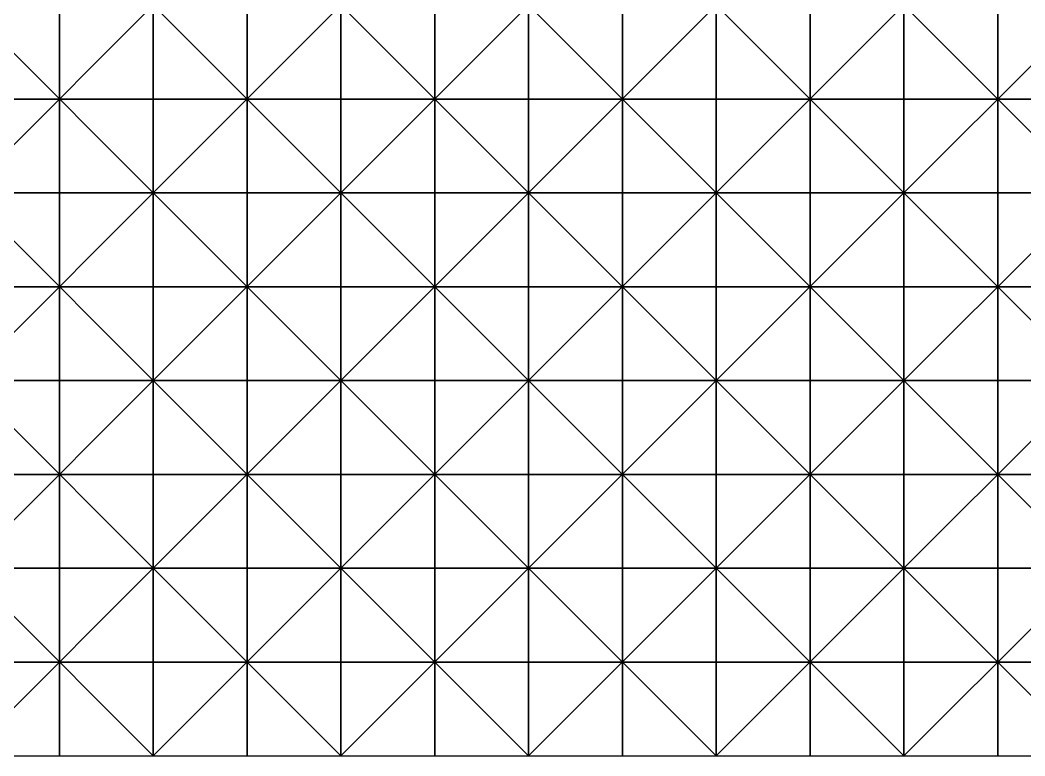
# Model space of a CAD drawing. Header units: millimetres. Extents: x 0 to 945, y 0 to 322.
# Drawn here: x 837.4 to 891, y 1.7 to 40.9 of the extents above; entities that cross this region are included whole.
import ezdxf

# ---------------------------------------------------------------- set-up
doc = ezdxf.new("R2010")
doc.units = ezdxf.units.MM

msp = doc.modelspace()

# ---------------------------------------------------------------- linework, layer by layer
for p, q in [((834.545, 41.656), (844.545, 31.656)), ((844.545, 41.656), (834.545, 31.656)), ((834.545, 41.656), (844.545, 31.656)), ((844.545, 41.656), (834.545, 31.656)), ((839.545, 41.656), (839.545, 36.656)), ((839.545, 36.656), (839.545, 41.656)), ((839.545, 41.656), (839.545, 36.656)), ((839.545, 36.656), (839.545, 41.656)), ((844.545, 41.656), (844.545, 36.656)), ((844.545, 41.656), (854.545, 31.656)), ((854.545, 41.656), (844.545, 31.656)), ((844.545, 41.656), (844.545, 36.656)), ((844.545, 41.656), (854.545, 31.656)), ((854.545, 41.656), (844.545, 31.656)), ((844.545, 36.656), (844.545, 41.656)), ((844.545, 36.656), (844.545, 41.656)), ((849.545, 41.656), (849.545, 36.656)), ((849.545, 36.656), (849.545, 41.656)), ((849.545, 41.656), (849.545, 36.656)), ((849.545, 36.656), (849.545, 41.656)), ((854.545, 41.656), (854.545, 36.656)), ((854.545, 41.656), (864.545, 31.656)), ((864.545, 41.656), (854.545, 31.656)), ((854.545, 41.656), (854.545, 36.656)), ((854.545, 41.656), (864.545, 31.656)), ((864.545, 41.656), (854.545, 31.656)), ((854.545, 36.656), (854.545, 41.656)), ((854.545, 36.656), (854.545, 41.656)), ((859.545, 41.656), (859.545, 36.656)), ((859.545, 36.656), (859.545, 41.656)), ((859.545, 41.656), (859.545, 36.656)), ((859.545, 36.656), (859.545, 41.656)), ((864.545, 41.656), (864.545, 36.656)), ((864.545, 41.656), (874.545, 31.656)), ((874.545, 41.656), (864.545, 31.656)), ((864.545, 41.656), (864.545, 36.656)), ((864.545, 41.656), (874.545, 31.656)), ((874.545, 41.656), (864.545, 31.656)), ((864.545, 36.656), (864.545, 41.656)), ((864.545, 36.656), (864.545, 41.656)), ((869.545, 41.656), (869.545, 36.656)), ((869.545, 36.656), (869.545, 41.656)), ((869.545, 41.656), (869.545, 36.656)), ((869.545, 36.656), (869.545, 41.656)), ((874.545, 36.656), (874.545, 41.656)), ((874.545, 36.656), (874.545, 41.656)), ((874.545, 41.656), (874.545, 36.656)), ((874.545, 41.656), (884.545, 31.656)), ((884.545, 41.656), (874.545, 31.656)), ((874.545, 41.656), (874.545, 36.656)), ((874.545, 41.656), (884.545, 31.656)), ((884.545, 41.656), (874.545, 31.656)), ((879.545, 41.656), (879.545, 36.656)), ((879.545, 36.656), (879.545, 41.656)), ((879.545, 41.656), (879.545, 36.656)), ((879.545, 36.656), (879.545, 41.656)), ((884.545, 41.656), (884.545, 36.656)), ((884.545, 41.656), (894.545, 31.656)), ((894.545, 41.656), (884.545, 31.656)), ((884.545, 41.656), (884.545, 36.656)), ((884.545, 41.656), (894.545, 31.656)), ((894.545, 41.656), (884.545, 31.656)), ((884.545, 36.656), (884.545, 41.656)), ((884.545, 36.656), (884.545, 41.656)), ((889.545, 41.656), (889.545, 36.656)), ((889.545, 36.656), (889.545, 41.656)), ((889.545, 41.656), (889.545, 36.656)), ((889.545, 36.656), (889.545, 41.656)), ((839.545, 36.656), (834.545, 36.656)), ((834.545, 36.656), (839.545, 36.656)), ((839.545, 36.656), (834.545, 36.656)), ((834.545, 36.656), (839.545, 36.656)), ((844.545, 36.656), (839.545, 36.656)), ((839.545, 36.656), (839.545, 31.656)), ((839.545, 36.656), (844.545, 36.656)), ((839.545, 31.656), (839.545, 36.656)), ((844.545, 36.656), (839.545, 36.656)), ((839.545, 36.656), (839.545, 31.656)), ((839.545, 36.656), (844.545, 36.656)), ((839.545, 31.656), (839.545, 36.656)), ((849.545, 36.656), (844.545, 36.656)), ((844.545, 36.656), (844.545, 31.656)), ((844.545, 36.656), (849.545, 36.656)), ((849.545, 36.656), (844.545, 36.656)), ((844.545, 36.656), (844.545, 31.656)), ((844.545, 36.656), (849.545, 36.656)), ((844.545, 31.656), (844.545, 36.656)), ((844.545, 31.656), (844.545, 36.656)), ((854.545, 36.656), (849.545, 36.656)), ((849.545, 36.656), (849.545, 31.656)), ((849.545, 36.656), (854.545, 36.656)), ((849.545, 31.656), (849.545, 36.656)), ((854.545, 36.656), (849.545, 36.656)), ((849.545, 36.656), (849.545, 31.656)), ((849.545, 36.656), (854.545, 36.656)), ((849.545, 31.656), (849.545, 36.656)), ((859.545, 36.656), (854.545, 36.656)), ((854.545, 36.656), (854.545, 31.656)), ((854.545, 36.656), (859.545, 36.656)), ((859.545, 36.656), (854.545, 36.656)), ((854.545, 36.656), (854.545, 31.656)), ((854.545, 36.656), (859.545, 36.656)), ((854.545, 31.656), (854.545, 36.656)), ((854.545, 31.656), (854.545, 36.656)), ((864.545, 36.656), (859.545, 36.656)), ((859.545, 36.656), (859.545, 31.656)), ((859.545, 36.656), (864.545, 36.656)), ((859.545, 31.656), (859.545, 36.656)), ((864.545, 36.656), (859.545, 36.656)), ((859.545, 36.656), (859.545, 31.656)), ((859.545, 36.656), (864.545, 36.656)), ((859.545, 31.656), (859.545, 36.656)), ((869.545, 36.656), (864.545, 36.656)), ((864.545, 36.656), (864.545, 31.656)), ((864.545, 36.656), (869.545, 36.656)), ((869.545, 36.656), (864.545, 36.656)), ((864.545, 36.656), (864.545, 31.656)), ((864.545, 36.656), (869.545, 36.656)), ((864.545, 31.656), (864.545, 36.656)), ((864.545, 31.656), (864.545, 36.656)), ((874.545, 36.656), (869.545, 36.656)), ((869.545, 36.656), (869.545, 31.656)), ((869.545, 36.656), (874.545, 36.656)), ((869.545, 31.656), (869.545, 36.656)), ((874.545, 36.656), (869.545, 36.656)), ((869.545, 36.656), (869.545, 31.656)), ((869.545, 36.656), (874.545, 36.656)), ((869.545, 31.656), (869.545, 36.656)), ((874.545, 31.656), (874.545, 36.656)), ((874.545, 31.656), (874.545, 36.656)), ((879.545, 36.656), (874.545, 36.656)), ((874.545, 36.656), (874.545, 31.656)), ((874.545, 36.656), (879.545, 36.656)), ((879.545, 36.656), (874.545, 36.656)), ((874.545, 36.656), (874.545, 31.656)), ((874.545, 36.656), (879.545, 36.656)), ((884.545, 36.656), (879.545, 36.656)), ((879.545, 36.656), (879.545, 31.656)), ((879.545, 36.656), (884.545, 36.656)), ((879.545, 31.656), (879.545, 36.656)), ((884.545, 36.656), (879.545, 36.656)), ((879.545, 36.656), (879.545, 31.656)), ((879.545, 36.656), (884.545, 36.656)), ((879.545, 31.656), (879.545, 36.656)), ((889.545, 36.656), (884.545, 36.656)), ((884.545, 36.656), (884.545, 31.656)), ((884.545, 36.656), (889.545, 36.656)), ((889.545, 36.656), (884.545, 36.656)), ((884.545, 36.656), (884.545, 31.656)), ((884.545, 36.656), (889.545, 36.656)), ((884.545, 31.656), (884.545, 36.656)), ((884.545, 31.656), (884.545, 36.656)), ((894.545, 36.656), (889.545, 36.656)), ((889.545, 36.656), (889.545, 31.656)), ((889.545, 36.656), (894.545, 36.656)), ((889.545, 31.656), (889.545, 36.656)), ((894.545, 36.656), (889.545, 36.656)), ((889.545, 36.656), (889.545, 31.656)), ((889.545, 36.656), (894.545, 36.656)), ((889.545, 31.656), (889.545, 36.656)), ((839.545, 31.656), (834.545, 31.656)), ((834.545, 31.656), (844.545, 21.656)), ((844.545, 31.656), (834.545, 21.656)), ((834.545, 31.656), (839.545, 31.656)), ((839.545, 31.656), (834.545, 31.656)), ((834.545, 31.656), (844.545, 21.656)), ((844.545, 31.656), (834.545, 21.656)), ((834.545, 31.656), (839.545, 31.656)), ((844.545, 31.656), (839.545, 31.656)), ((839.545, 31.656), (839.545, 26.656)), ((839.545, 26.656), (839.545, 31.656)), ((839.545, 31.656), (844.545, 31.656)), ((844.545, 31.656), (839.545, 31.656)), ((839.545, 31.656), (839.545, 26.656)), ((839.545, 26.656), (839.545, 31.656)), ((839.545, 31.656), (844.545, 31.656)), ((849.545, 31.656), (844.545, 31.656)), ((844.545, 31.656), (844.545, 26.656)), ((844.545, 31.656), (854.545, 21.656)), ((854.545, 31.656), (844.545, 21.656)), ((844.545, 31.656), (849.545, 31.656)), ((849.545, 31.656), (844.545, 31.656)), ((844.545, 31.656), (844.545, 26.656)), ((844.545, 31.656), (854.545, 21.656)), ((854.545, 31.656), (844.545, 21.656)), ((844.545, 31.656), (849.545, 31.656)), ((844.545, 26.656), (844.545, 31.656)), ((844.545, 26.656), (844.545, 31.656)), ((854.545, 31.656), (849.545, 31.656)), ((849.545, 31.656), (849.545, 26.656)), ((849.545, 26.656), (849.545, 31.656)), ((849.545, 31.656), (854.545, 31.656)), ((854.545, 31.656), (849.545, 31.656)), ((849.545, 31.656), (849.545, 26.656)), ((849.545, 26.656), (849.545, 31.656)), ((849.545, 31.656), (854.545, 31.656)), ((859.545, 31.656), (854.545, 31.656)), ((854.545, 31.656), (854.545, 26.656)), ((854.545, 31.656), (864.545, 21.656)), ((864.545, 31.656), (854.545, 21.656)), ((854.545, 31.656), (859.545, 31.656)), ((859.545, 31.656), (854.545, 31.656)), ((854.545, 31.656), (854.545, 26.656)), ((854.545, 31.656), (864.545, 21.656)), ((864.545, 31.656), (854.545, 21.656)), ((854.545, 31.656), (859.545, 31.656)), ((854.545, 26.656), (854.545, 31.656)), ((854.545, 26.656), (854.545, 31.656)), ((864.545, 31.656), (859.545, 31.656)), ((859.545, 31.656), (859.545, 26.656)), ((859.545, 26.656), (859.545, 31.656)), ((859.545, 31.656), (864.545, 31.656)), ((864.545, 31.656), (859.545, 31.656)), ((859.545, 31.656), (859.545, 26.656)), ((859.545, 26.656), (859.545, 31.656)), ((859.545, 31.656), (864.545, 31.656)), ((869.545, 31.656), (864.545, 31.656)), ((864.545, 31.656), (864.545, 26.656)), ((864.545, 31.656), (874.545, 21.656)), ((874.545, 31.656), (864.545, 21.656)), ((864.545, 31.656), (869.545, 31.656)), ((869.545, 31.656), (864.545, 31.656)), ((864.545, 31.656), (864.545, 26.656)), ((864.545, 31.656), (874.545, 21.656)), ((874.545, 31.656), (864.545, 21.656)), ((864.545, 31.656), (869.545, 31.656)), ((864.545, 26.656), (864.545, 31.656)), ((864.545, 26.656), (864.545, 31.656)), ((874.545, 31.656), (869.545, 31.656)), ((869.545, 31.656), (869.545, 26.656)), ((869.545, 26.656), (869.545, 31.656)), ((869.545, 31.656), (874.545, 31.656)), ((874.545, 31.656), (869.545, 31.656)), ((869.545, 31.656), (869.545, 26.656)), ((869.545, 26.656), (869.545, 31.656)), ((869.545, 31.656), (874.545, 31.656)), ((874.545, 26.656), (874.545, 31.656)), ((874.545, 26.656), (874.545, 31.656)), ((879.545, 31.656), (874.545, 31.656)), ((874.545, 31.656), (874.545, 26.656)), ((874.545, 31.656), (884.545, 21.656)), ((884.545, 31.656), (874.545, 21.656)), ((874.545, 31.656), (879.545, 31.656)), ((879.545, 31.656), (874.545, 31.656)), ((874.545, 31.656), (874.545, 26.656)), ((874.545, 31.656), (884.545, 21.656)), ((884.545, 31.656), (874.545, 21.656)), ((874.545, 31.656), (879.545, 31.656)), ((884.545, 31.656), (879.545, 31.656)), ((879.545, 31.656), (879.545, 26.656)), ((879.545, 26.656), (879.545, 31.656)), ((879.545, 31.656), (884.545, 31.656)), ((884.545, 31.656), (879.545, 31.656)), ((879.545, 31.656), (879.545, 26.656)), ((879.545, 26.656), (879.545, 31.656)), ((879.545, 31.656), (884.545, 31.656)), ((889.545, 31.656), (884.545, 31.656)), ((884.545, 31.656), (884.545, 26.656)), ((884.545, 31.656), (894.545, 21.656)), ((894.545, 31.656), (884.545, 21.656)), ((884.545, 31.656), (889.545, 31.656)), ((889.545, 31.656), (884.545, 31.656)), ((884.545, 31.656), (884.545, 26.656)), ((884.545, 31.656), (894.545, 21.656)), ((894.545, 31.656), (884.545, 21.656)), ((884.545, 31.656), (889.545, 31.656)), ((884.545, 26.656), (884.545, 31.656)), ((884.545, 26.656), (884.545, 31.656)), ((894.545, 31.656), (889.545, 31.656)), ((889.545, 31.656), (889.545, 26.656)), ((889.545, 26.656), (889.545, 31.656)), ((889.545, 31.656), (894.545, 31.656)), ((894.545, 31.656), (889.545, 31.656)), ((889.545, 31.656), (889.545, 26.656)), ((889.545, 26.656), (889.545, 31.656)), ((889.545, 31.656), (894.545, 31.656)), ((839.545, 26.656), (834.545, 26.656)), ((834.545, 26.656), (839.545, 26.656)), ((839.545, 26.656), (834.545, 26.656)), ((834.545, 26.656), (839.545, 26.656)), ((844.545, 26.656), (839.545, 26.656)), ((839.545, 26.656), (839.545, 21.656)), ((839.545, 26.656), (844.545, 26.656)), ((839.545, 21.656), (839.545, 26.656)), ((844.545, 26.656), (839.545, 26.656)), ((839.545, 26.656), (839.545, 21.656)), ((839.545, 26.656), (844.545, 26.656)), ((839.545, 21.656), (839.545, 26.656)), ((849.545, 26.656), (844.545, 26.656)), ((844.545, 26.656), (844.545, 21.656)), ((844.545, 26.656), (849.545, 26.656)), ((849.545, 26.656), (844.545, 26.656)), ((844.545, 26.656), (844.545, 21.656)), ((844.545, 26.656), (849.545, 26.656)), ((844.545, 21.656), (844.545, 26.656)), ((844.545, 21.656), (844.545, 26.656)), ((854.545, 26.656), (849.545, 26.656)), ((849.545, 26.656), (849.545, 21.656)), ((849.545, 26.656), (854.545, 26.656)), ((849.545, 21.656), (849.545, 26.656)), ((854.545, 26.656), (849.545, 26.656)), ((849.545, 26.656), (849.545, 21.656)), ((849.545, 26.656), (854.545, 26.656)), ((849.545, 21.656), (849.545, 26.656)), ((859.545, 26.656), (854.545, 26.656)), ((854.545, 26.656), (854.545, 21.656)), ((854.545, 26.656), (859.545, 26.656)), ((859.545, 26.656), (854.545, 26.656)), ((854.545, 26.656), (854.545, 21.656)), ((854.545, 26.656), (859.545, 26.656)), ((854.545, 21.656), (854.545, 26.656)), ((854.545, 21.656), (854.545, 26.656)), ((864.545, 26.656), (859.545, 26.656)), ((859.545, 26.656), (859.545, 21.656)), ((859.545, 26.656), (864.545, 26.656)), ((859.545, 21.656), (859.545, 26.656)), ((864.545, 26.656), (859.545, 26.656)), ((859.545, 26.656), (859.545, 21.656)), ((859.545, 26.656), (864.545, 26.656)), ((859.545, 21.656), (859.545, 26.656)), ((869.545, 26.656), (864.545, 26.656)), ((864.545, 26.656), (864.545, 21.656)), ((864.545, 26.656), (869.545, 26.656)), ((869.545, 26.656), (864.545, 26.656)), ((864.545, 26.656), (864.545, 21.656)), ((864.545, 26.656), (869.545, 26.656)), ((864.545, 21.656), (864.545, 26.656)), ((864.545, 21.656), (864.545, 26.656)), ((874.545, 26.656), (869.545, 26.656)), ((869.545, 26.656), (869.545, 21.656)), ((869.545, 26.656), (874.545, 26.656)), ((869.545, 21.656), (869.545, 26.656)), ((874.545, 26.656), (869.545, 26.656)), ((869.545, 26.656), (869.545, 21.656)), ((869.545, 26.656), (874.545, 26.656)), ((869.545, 21.656), (869.545, 26.656)), ((874.545, 21.656), (874.545, 26.656)), ((874.545, 21.656), (874.545, 26.656)), ((879.545, 26.656), (874.545, 26.656)), ((874.545, 26.656), (874.545, 21.656)), ((874.545, 26.656), (879.545, 26.656)), ((879.545, 26.656), (874.545, 26.656)), ((874.545, 26.656), (874.545, 21.656)), ((874.545, 26.656), (879.545, 26.656)), ((884.545, 26.656), (879.545, 26.656)), ((879.545, 26.656), (879.545, 21.656)), ((879.545, 26.656), (884.545, 26.656)), ((879.545, 21.656), (879.545, 26.656)), ((884.545, 26.656), (879.545, 26.656)), ((879.545, 26.656), (879.545, 21.656)), ((879.545, 26.656), (884.545, 26.656)), ((879.545, 21.656), (879.545, 26.656)), ((889.545, 26.656), (884.545, 26.656)), ((884.545, 26.656), (884.545, 21.656)), ((884.545, 26.656), (889.545, 26.656)), ((889.545, 26.656), (884.545, 26.656)), ((884.545, 26.656), (884.545, 21.656)), ((884.545, 26.656), (889.545, 26.656)), ((884.545, 21.656), (884.545, 26.656)), ((884.545, 21.656), (884.545, 26.656)), ((894.545, 26.656), (889.545, 26.656)), ((889.545, 26.656), (889.545, 21.656)), ((889.545, 26.656), (894.545, 26.656)), ((889.545, 21.656), (889.545, 26.656)), ((894.545, 26.656), (889.545, 26.656)), ((889.545, 26.656), (889.545, 21.656)), ((889.545, 26.656), (894.545, 26.656)), ((889.545, 21.656), (889.545, 26.656)), ((839.545, 21.656), (834.545, 21.656)), ((834.545, 21.656), (844.545, 11.656)), ((844.545, 21.656), (834.545, 11.656)), ((834.545, 21.656), (839.545, 21.656)), ((839.545, 21.656), (834.545, 21.656)), ((834.545, 21.656), (844.545, 11.656)), ((844.545, 21.656), (834.545, 11.656)), ((834.545, 21.656), (839.545, 21.656)), ((844.545, 21.656), (839.545, 21.656)), ((839.545, 21.656), (839.545, 16.656)), ((839.545, 16.656), (839.545, 21.656)), ((839.545, 21.656), (844.545, 21.656)), ((844.545, 21.656), (839.545, 21.656)), ((839.545, 21.656), (839.545, 16.656)), ((839.545, 16.656), (839.545, 21.656)), ((839.545, 21.656), (844.545, 21.656)), ((849.545, 21.656), (844.545, 21.656)), ((844.545, 21.656), (844.545, 16.656)), ((844.545, 21.656), (854.545, 11.656)), ((854.545, 21.656), (844.545, 11.656)), ((844.545, 21.656), (849.545, 21.656)), ((849.545, 21.656), (844.545, 21.656)), ((844.545, 21.656), (844.545, 16.656)), ((844.545, 21.656), (854.545, 11.656)), ((854.545, 21.656), (844.545, 11.656)), ((844.545, 21.656), (849.545, 21.656)), ((844.545, 16.656), (844.545, 21.656)), ((844.545, 16.656), (844.545, 21.656)), ((854.545, 21.656), (849.545, 21.656)), ((849.545, 21.656), (849.545, 16.656)), ((849.545, 16.656), (849.545, 21.656)), ((849.545, 21.656), (854.545, 21.656)), ((854.545, 21.656), (849.545, 21.656)), ((849.545, 21.656), (849.545, 16.656)), ((849.545, 16.656), (849.545, 21.656)), ((849.545, 21.656), (854.545, 21.656)), ((859.545, 21.656), (854.545, 21.656)), ((854.545, 21.656), (854.545, 16.656)), ((854.545, 21.656), (864.545, 11.656)), ((864.545, 21.656), (854.545, 11.656)), ((854.545, 21.656), (859.545, 21.656)), ((859.545, 21.656), (854.545, 21.656)), ((854.545, 21.656), (854.545, 16.656)), ((854.545, 21.656), (864.545, 11.656)), ((864.545, 21.656), (854.545, 11.656)), ((854.545, 21.656), (859.545, 21.656)), ((854.545, 16.656), (854.545, 21.656)), ((854.545, 16.656), (854.545, 21.656)), ((864.545, 21.656), (859.545, 21.656)), ((859.545, 21.656), (859.545, 16.656)), ((859.545, 16.656), (859.545, 21.656)), ((859.545, 21.656), (864.545, 21.656)), ((864.545, 21.656), (859.545, 21.656)), ((859.545, 21.656), (859.545, 16.656)), ((859.545, 16.656), (859.545, 21.656)), ((859.545, 21.656), (864.545, 21.656)), ((869.545, 21.656), (864.545, 21.656)), ((864.545, 21.656), (864.545, 16.656)), ((864.545, 21.656), (874.545, 11.656)), ((874.545, 21.656), (864.545, 11.656)), ((864.545, 21.656), (869.545, 21.656)), ((869.545, 21.656), (864.545, 21.656)), ((864.545, 21.656), (864.545, 16.656)), ((864.545, 21.656), (874.545, 11.656)), ((874.545, 21.656), (864.545, 11.656)), ((864.545, 21.656), (869.545, 21.656)), ((864.545, 16.656), (864.545, 21.656)), ((864.545, 16.656), (864.545, 21.656)), ((874.545, 21.656), (869.545, 21.656)), ((869.545, 21.656), (869.545, 16.656)), ((869.545, 16.656), (869.545, 21.656)), ((869.545, 21.656), (874.545, 21.656)), ((874.545, 21.656), (869.545, 21.656)), ((869.545, 21.656), (869.545, 16.656)), ((869.545, 16.656), (869.545, 21.656)), ((869.545, 21.656), (874.545, 21.656)), ((874.545, 16.656), (874.545, 21.656)), ((874.545, 16.656), (874.545, 21.656)), ((879.545, 21.656), (874.545, 21.656)), ((874.545, 21.656), (874.545, 16.656)), ((874.545, 21.656), (884.545, 11.656)), ((884.545, 21.656), (874.545, 11.656)), ((874.545, 21.656), (879.545, 21.656)), ((879.545, 21.656), (874.545, 21.656)), ((874.545, 21.656), (874.545, 16.656)), ((874.545, 21.656), (884.545, 11.656)), ((884.545, 21.656), (874.545, 11.656)), ((874.545, 21.656), (879.545, 21.656)), ((884.545, 21.656), (879.545, 21.656)), ((879.545, 21.656), (879.545, 16.656)), ((879.545, 16.656), (879.545, 21.656)), ((879.545, 21.656), (884.545, 21.656)), ((884.545, 21.656), (879.545, 21.656)), ((879.545, 21.656), (879.545, 16.656)), ((879.545, 16.656), (879.545, 21.656)), ((879.545, 21.656), (884.545, 21.656)), ((889.545, 21.656), (884.545, 21.656)), ((884.545, 21.656), (884.545, 16.656)), ((884.545, 21.656), (894.545, 11.656)), ((894.545, 21.656), (884.545, 11.656)), ((884.545, 21.656), (889.545, 21.656)), ((889.545, 21.656), (884.545, 21.656)), ((884.545, 21.656), (884.545, 16.656)), ((884.545, 21.656), (894.545, 11.656)), ((894.545, 21.656), (884.545, 11.656)), ((884.545, 21.656), (889.545, 21.656)), ((884.545, 16.656), (884.545, 21.656)), ((884.545, 16.656), (884.545, 21.656)), ((894.545, 21.656), (889.545, 21.656)), ((889.545, 21.656), (889.545, 16.656)), ((889.545, 16.656), (889.545, 21.656)), ((889.545, 21.656), (894.545, 21.656)), ((894.545, 21.656), (889.545, 21.656)), ((889.545, 21.656), (889.545, 16.656)), ((889.545, 16.656), (889.545, 21.656)), ((889.545, 21.656), (894.545, 21.656)), ((839.545, 16.656), (834.545, 16.656)), ((834.545, 16.656), (839.545, 16.656)), ((839.545, 16.656), (834.545, 16.656)), ((834.545, 16.656), (839.545, 16.656)), ((844.545, 16.656), (839.545, 16.656)), ((839.545, 16.656), (839.545, 11.656)), ((839.545, 16.656), (844.545, 16.656)), ((839.545, 11.656), (839.545, 16.656)), ((844.545, 16.656), (839.545, 16.656)), ((839.545, 16.656), (839.545, 11.656)), ((839.545, 16.656), (844.545, 16.656)), ((839.545, 11.656), (839.545, 16.656)), ((849.545, 16.656), (844.545, 16.656)), ((844.545, 16.656), (844.545, 11.656)), ((844.545, 16.656), (849.545, 16.656)), ((849.545, 16.656), (844.545, 16.656)), ((844.545, 16.656), (844.545, 11.656)), ((844.545, 16.656), (849.545, 16.656)), ((844.545, 11.656), (844.545, 16.656)), ((844.545, 11.656), (844.545, 16.656)), ((854.545, 16.656), (849.545, 16.656)), ((849.545, 16.656), (849.545, 11.656)), ((849.545, 16.656), (854.545, 16.656)), ((849.545, 11.656), (849.545, 16.656)), ((854.545, 16.656), (849.545, 16.656)), ((849.545, 16.656), (849.545, 11.656)), ((849.545, 16.656), (854.545, 16.656)), ((849.545, 11.656), (849.545, 16.656)), ((859.545, 16.656), (854.545, 16.656)), ((854.545, 16.656), (854.545, 11.656)), ((854.545, 16.656), (859.545, 16.656)), ((859.545, 16.656), (854.545, 16.656)), ((854.545, 16.656), (854.545, 11.656)), ((854.545, 16.656), (859.545, 16.656)), ((854.545, 11.656), (854.545, 16.656)), ((854.545, 11.656), (854.545, 16.656)), ((864.545, 16.656), (859.545, 16.656)), ((859.545, 16.656), (859.545, 11.656)), ((859.545, 16.656), (864.545, 16.656)), ((859.545, 11.656), (859.545, 16.656)), ((864.545, 16.656), (859.545, 16.656)), ((859.545, 16.656), (859.545, 11.656)), ((859.545, 16.656), (864.545, 16.656)), ((859.545, 11.656), (859.545, 16.656)), ((869.545, 16.656), (864.545, 16.656)), ((864.545, 16.656), (864.545, 11.656)), ((864.545, 16.656), (869.545, 16.656)), ((869.545, 16.656), (864.545, 16.656)), ((864.545, 16.656), (864.545, 11.656)), ((864.545, 16.656), (869.545, 16.656)), ((864.545, 11.656), (864.545, 16.656)), ((864.545, 11.656), (864.545, 16.656)), ((874.545, 16.656), (869.545, 16.656)), ((869.545, 16.656), (869.545, 11.656)), ((869.545, 16.656), (874.545, 16.656)), ((869.545, 11.656), (869.545, 16.656)), ((874.545, 16.656), (869.545, 16.656)), ((869.545, 16.656), (869.545, 11.656)), ((869.545, 16.656), (874.545, 16.656)), ((869.545, 11.656), (869.545, 16.656)), ((874.545, 11.656), (874.545, 16.656)), ((874.545, 11.656), (874.545, 16.656)), ((879.545, 16.656), (874.545, 16.656)), ((874.545, 16.656), (874.545, 11.656)), ((874.545, 16.656), (879.545, 16.656)), ((879.545, 16.656), (874.545, 16.656)), ((874.545, 16.656), (874.545, 11.656)), ((874.545, 16.656), (879.545, 16.656)), ((884.545, 16.656), (879.545, 16.656)), ((879.545, 16.656), (879.545, 11.656)), ((879.545, 16.656), (884.545, 16.656)), ((879.545, 11.656), (879.545, 16.656)), ((884.545, 16.656), (879.545, 16.656)), ((879.545, 16.656), (879.545, 11.656)), ((879.545, 16.656), (884.545, 16.656)), ((879.545, 11.656), (879.545, 16.656)), ((889.545, 16.656), (884.545, 16.656)), ((884.545, 16.656), (884.545, 11.656)), ((884.545, 16.656), (889.545, 16.656)), ((889.545, 16.656), (884.545, 16.656)), ((884.545, 16.656), (884.545, 11.656)), ((884.545, 16.656), (889.545, 16.656)), ((884.545, 11.656), (884.545, 16.656)), ((884.545, 11.656), (884.545, 16.656)), ((894.545, 16.656), (889.545, 16.656)), ((889.545, 16.656), (889.545, 11.656)), ((889.545, 16.656), (894.545, 16.656)), ((889.545, 11.656), (889.545, 16.656)), ((894.545, 16.656), (889.545, 16.656)), ((889.545, 16.656), (889.545, 11.656)), ((889.545, 16.656), (894.545, 16.656)), ((889.545, 11.656), (889.545, 16.656)), ((839.545, 11.656), (834.545, 11.656)), ((834.545, 11.656), (844.545, 1.656)), ((844.545, 11.656), (834.545, 1.656)), ((834.545, 11.656), (839.545, 11.656)), ((839.545, 11.656), (834.545, 11.656)), ((834.545, 11.656), (844.545, 1.656)), ((844.545, 11.656), (834.545, 1.656)), ((834.545, 11.656), (839.545, 11.656)), ((844.545, 11.656), (839.545, 11.656)), ((839.545, 11.656), (839.545, 6.656)), ((839.545, 6.656), (839.545, 11.656)), ((839.545, 11.656), (844.545, 11.656)), ((844.545, 11.656), (839.545, 11.656)), ((839.545, 11.656), (839.545, 6.656)), ((839.545, 6.656), (839.545, 11.656)), ((839.545, 11.656), (844.545, 11.656)), ((849.545, 11.656), (844.545, 11.656)), ((844.545, 11.656), (844.545, 6.656)), ((844.545, 11.656), (854.545, 1.656)), ((854.545, 11.656), (844.545, 1.656)), ((844.545, 11.656), (849.545, 11.656)), ((849.545, 11.656), (844.545, 11.656)), ((844.545, 11.656), (844.545, 6.656)), ((844.545, 11.656), (854.545, 1.656)), ((854.545, 11.656), (844.545, 1.656)), ((844.545, 11.656), (849.545, 11.656)), ((844.545, 6.656), (844.545, 11.656)), ((844.545, 6.656), (844.545, 11.656)), ((854.545, 11.656), (849.545, 11.656)), ((849.545, 11.656), (849.545, 6.656)), ((849.545, 6.656), (849.545, 11.656)), ((849.545, 11.656), (854.545, 11.656)), ((854.545, 11.656), (849.545, 11.656)), ((849.545, 11.656), (849.545, 6.656)), ((849.545, 6.656), (849.545, 11.656)), ((849.545, 11.656), (854.545, 11.656)), ((859.545, 11.656), (854.545, 11.656)), ((854.545, 11.656), (854.545, 6.656)), ((854.545, 11.656), (864.545, 1.656)), ((864.545, 11.656), (854.545, 1.656)), ((854.545, 11.656), (859.545, 11.656)), ((859.545, 11.656), (854.545, 11.656)), ((854.545, 11.656), (854.545, 6.656)), ((854.545, 11.656), (864.545, 1.656)), ((864.545, 11.656), (854.545, 1.656)), ((854.545, 11.656), (859.545, 11.656)), ((854.545, 6.656), (854.545, 11.656)), ((854.545, 6.656), (854.545, 11.656)), ((864.545, 11.656), (859.545, 11.656)), ((859.545, 11.656), (859.545, 6.656)), ((859.545, 6.656), (859.545, 11.656)), ((859.545, 11.656), (864.545, 11.656)), ((864.545, 11.656), (859.545, 11.656)), ((859.545, 11.656), (859.545, 6.656)), ((859.545, 6.656), (859.545, 11.656)), ((859.545, 11.656), (864.545, 11.656)), ((869.545, 11.656), (864.545, 11.656)), ((864.545, 11.656), (864.545, 6.656)), ((864.545, 11.656), (874.545, 1.656)), ((874.545, 11.656), (864.545, 1.656)), ((864.545, 11.656), (869.545, 11.656)), ((869.545, 11.656), (864.545, 11.656)), ((864.545, 11.656), (864.545, 6.656)), ((864.545, 11.656), (874.545, 1.656)), ((874.545, 11.656), (864.545, 1.656)), ((864.545, 11.656), (869.545, 11.656)), ((864.545, 6.656), (864.545, 11.656)), ((864.545, 6.656), (864.545, 11.656)), ((874.545, 11.656), (869.545, 11.656)), ((869.545, 11.656), (869.545, 6.656)), ((869.545, 6.656), (869.545, 11.656)), ((869.545, 11.656), (874.545, 11.656)), ((874.545, 11.656), (869.545, 11.656)), ((869.545, 11.656), (869.545, 6.656)), ((869.545, 6.656), (869.545, 11.656)), ((869.545, 11.656), (874.545, 11.656)), ((874.545, 6.656), (874.545, 11.656)), ((874.545, 6.656), (874.545, 11.656)), ((879.545, 11.656), (874.545, 11.656)), ((874.545, 11.656), (874.545, 6.656)), ((874.545, 11.656), (884.545, 1.656)), ((884.545, 11.656), (874.545, 1.656)), ((874.545, 11.656), (879.545, 11.656)), ((879.545, 11.656), (874.545, 11.656)), ((874.545, 11.656), (874.545, 6.656)), ((874.545, 11.656), (884.545, 1.656)), ((884.545, 11.656), (874.545, 1.656)), ((874.545, 11.656), (879.545, 11.656)), ((884.545, 11.656), (879.545, 11.656)), ((879.545, 11.656), (879.545, 6.656)), ((879.545, 6.656), (879.545, 11.656)), ((879.545, 11.656), (884.545, 11.656)), ((884.545, 11.656), (879.545, 11.656)), ((879.545, 11.656), (879.545, 6.656)), ((879.545, 6.656), (879.545, 11.656)), ((879.545, 11.656), (884.545, 11.656)), ((889.545, 11.656), (884.545, 11.656)), ((884.545, 11.656), (884.545, 6.656)), ((884.545, 11.656), (894.545, 1.656)), ((894.545, 11.656), (884.545, 1.656)), ((884.545, 11.656), (889.545, 11.656)), ((889.545, 11.656), (884.545, 11.656)), ((884.545, 11.656), (884.545, 6.656)), ((884.545, 11.656), (894.545, 1.656)), ((894.545, 11.656), (884.545, 1.656)), ((884.545, 11.656), (889.545, 11.656)), ((884.545, 6.656), (884.545, 11.656)), ((884.545, 6.656), (884.545, 11.656)), ((894.545, 11.656), (889.545, 11.656)), ((889.545, 11.656), (889.545, 6.656)), ((889.545, 6.656), (889.545, 11.656)), ((889.545, 11.656), (894.545, 11.656)), ((894.545, 11.656), (889.545, 11.656)), ((889.545, 11.656), (889.545, 6.656)), ((889.545, 6.656), (889.545, 11.656)), ((889.545, 11.656), (894.545, 11.656)), ((839.545, 6.656), (834.545, 6.656)), ((834.545, 6.656), (839.545, 6.656)), ((839.545, 6.656), (834.545, 6.656)), ((834.545, 6.656), (839.545, 6.656)), ((844.545, 6.656), (839.545, 6.656)), ((839.545, 6.656), (839.545, 1.656)), ((839.545, 6.656), (844.545, 6.656)), ((839.545, 1.656), (839.545, 6.656)), ((844.545, 6.656), (839.545, 6.656)), ((839.545, 6.656), (839.545, 1.656)), ((839.545, 6.656), (844.545, 6.656)), ((839.545, 1.656), (839.545, 6.656)), ((849.545, 6.656), (844.545, 6.656)), ((844.545, 6.656), (844.545, 1.656)), ((844.545, 6.656), (849.545, 6.656)), ((849.545, 6.656), (844.545, 6.656)), ((844.545, 6.656), (844.545, 1.656)), ((844.545, 6.656), (849.545, 6.656)), ((844.545, 1.656), (844.545, 6.656)), ((844.545, 1.656), (844.545, 6.656)), ((854.545, 6.656), (849.545, 6.656)), ((849.545, 6.656), (849.545, 1.656)), ((849.545, 6.656), (854.545, 6.656)), ((849.545, 1.656), (849.545, 6.656)), ((854.545, 6.656), (849.545, 6.656)), ((849.545, 6.656), (849.545, 1.656)), ((849.545, 6.656), (854.545, 6.656)), ((849.545, 1.656), (849.545, 6.656)), ((859.545, 6.656), (854.545, 6.656)), ((854.545, 6.656), (854.545, 1.656)), ((854.545, 6.656), (859.545, 6.656)), ((859.545, 6.656), (854.545, 6.656)), ((854.545, 6.656), (854.545, 1.656)), ((854.545, 6.656), (859.545, 6.656)), ((854.545, 1.656), (854.545, 6.656)), ((854.545, 1.656), (854.545, 6.656)), ((864.545, 6.656), (859.545, 6.656)), ((859.545, 6.656), (859.545, 1.656)), ((859.545, 6.656), (864.545, 6.656)), ((859.545, 1.656), (859.545, 6.656)), ((864.545, 6.656), (859.545, 6.656)), ((859.545, 6.656), (859.545, 1.656)), ((859.545, 6.656), (864.545, 6.656)), ((859.545, 1.656), (859.545, 6.656)), ((869.545, 6.656), (864.545, 6.656)), ((864.545, 6.656), (864.545, 1.656)), ((864.545, 6.656), (869.545, 6.656)), ((869.545, 6.656), (864.545, 6.656)), ((864.545, 6.656), (864.545, 1.656)), ((864.545, 6.656), (869.545, 6.656)), ((864.545, 1.656), (864.545, 6.656)), ((864.545, 1.656), (864.545, 6.656)), ((874.545, 6.656), (869.545, 6.656)), ((869.545, 6.656), (869.545, 1.656)), ((869.545, 6.656), (874.545, 6.656)), ((869.545, 1.656), (869.545, 6.656)), ((874.545, 6.656), (869.545, 6.656)), ((869.545, 6.656), (869.545, 1.656)), ((869.545, 6.656), (874.545, 6.656)), ((869.545, 1.656), (869.545, 6.656)), ((874.545, 1.656), (874.545, 6.656)), ((874.545, 1.656), (874.545, 6.656)), ((879.545, 6.656), (874.545, 6.656)), ((874.545, 6.656), (874.545, 1.656)), ((874.545, 6.656), (879.545, 6.656)), ((879.545, 6.656), (874.545, 6.656)), ((874.545, 6.656), (874.545, 1.656)), ((874.545, 6.656), (879.545, 6.656)), ((884.545, 6.656), (879.545, 6.656)), ((879.545, 6.656), (879.545, 1.656)), ((879.545, 6.656), (884.545, 6.656)), ((879.545, 1.656), (879.545, 6.656)), ((884.545, 6.656), (879.545, 6.656)), ((879.545, 6.656), (879.545, 1.656)), ((879.545, 6.656), (884.545, 6.656)), ((879.545, 1.656), (879.545, 6.656)), ((889.545, 6.656), (884.545, 6.656)), ((884.545, 6.656), (884.545, 1.656)), ((884.545, 6.656), (889.545, 6.656)), ((889.545, 6.656), (884.545, 6.656)), ((884.545, 6.656), (884.545, 1.656)), ((884.545, 6.656), (889.545, 6.656)), ((884.545, 1.656), (884.545, 6.656)), ((884.545, 1.656), (884.545, 6.656)), ((894.545, 6.656), (889.545, 6.656)), ((889.545, 6.656), (889.545, 1.656)), ((889.545, 6.656), (894.545, 6.656)), ((889.545, 1.656), (889.545, 6.656)), ((894.545, 6.656), (889.545, 6.656)), ((889.545, 6.656), (889.545, 1.656)), ((889.545, 6.656), (894.545, 6.656)), ((889.545, 1.656), (889.545, 6.656)), ((834.545, 1.656), (839.545, 1.656)), ((834.545, 1.656), (839.545, 1.656)), ((839.545, 1.656), (844.545, 1.656)), ((839.545, 1.656), (844.545, 1.656)), ((844.545, 1.656), (849.545, 1.656)), ((844.545, 1.656), (849.545, 1.656)), ((849.545, 1.656), (854.545, 1.656)), ((849.545, 1.656), (854.545, 1.656)), ((854.545, 1.656), (859.545, 1.656)), ((854.545, 1.656), (859.545, 1.656)), ((859.545, 1.656), (864.545, 1.656)), ((859.545, 1.656), (864.545, 1.656)), ((864.545, 1.656), (869.545, 1.656)), ((864.545, 1.656), (869.545, 1.656)), ((869.545, 1.656), (874.545, 1.656)), ((869.545, 1.656), (874.545, 1.656)), ((874.545, 1.656), (879.545, 1.656)), ((874.545, 1.656), (879.545, 1.656)), ((879.545, 1.656), (884.545, 1.656)), ((879.545, 1.656), (884.545, 1.656)), ((884.545, 1.656), (889.545, 1.656)), ((884.545, 1.656), (889.545, 1.656)), ((889.545, 1.656), (894.545, 1.656)), ((889.545, 1.656), (894.545, 1.656))]:
    msp.add_line(p, q)

doc.saveas('drawing.dxf')
